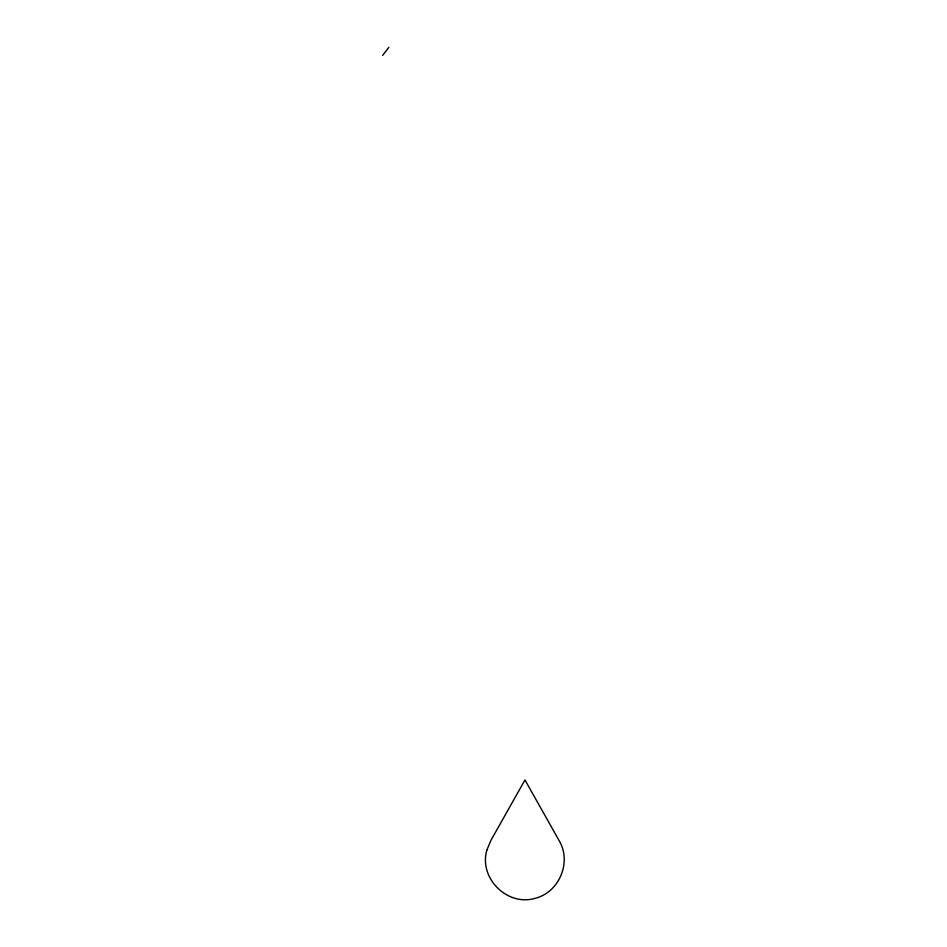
<?xml version="1.0" encoding="UTF-8"?>
<svg xmlns="http://www.w3.org/2000/svg" width="947" height="947" viewBox="0 0 947 947"><rect width="100%" height="100%" fill="white"/><g stroke="black" fill="none" stroke-linecap="round" stroke-linejoin="round"><path stroke-width="1.42" d="M382.635 55.423L388.838 47.35M486.9 850.051C478.519 877.952 507.261 906.693 535.162 898.312C559.393 892.299 571.964 861.924 559.085 840.545L524.958 779.949L490.842 840.545L486.9 850.051"/></g></svg>
